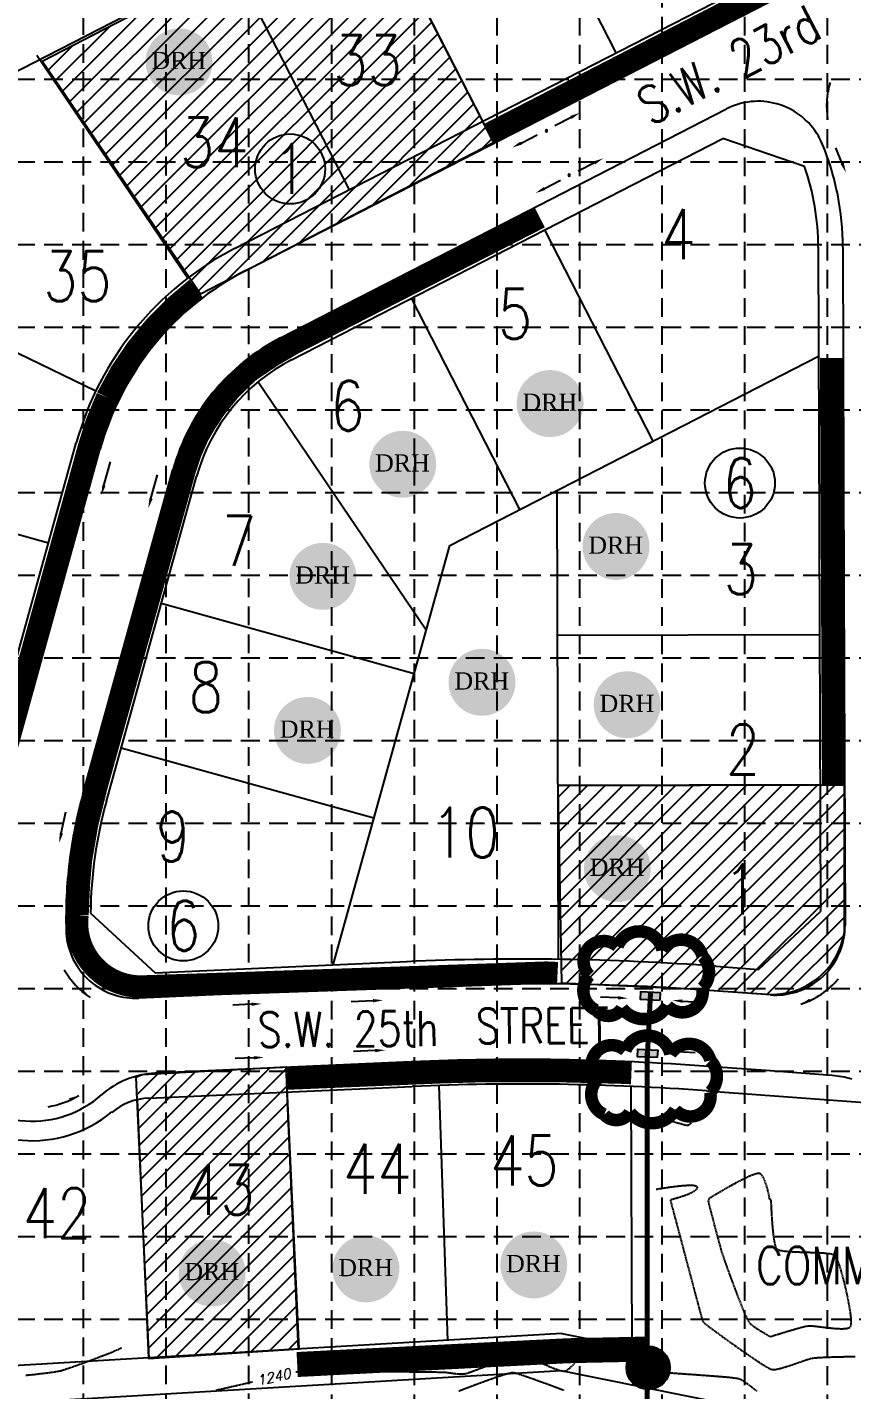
# Model space of a CAD drawing. Header units: inches. Extents: x 7994 to 10114, y 11164 to 12491.
# Drawn here: x 8337 to 8667, y 11501 to 12047 of the extents above; entities that cross this region are included whole.
import ezdxf
from ezdxf.enums import TextEntityAlignment as Align

# ---------------------------------------------------------------- set-up
doc = ezdxf.new("R2010")
doc.units = ezdxf.units.IN
doc.header["$MEASUREMENT"] = 0
for name, pattern in [('HIDDEN', [0.375, 0.25, -0.125]), ('HIDDEN2', [0.1875, 0.125, -0.0625]), ('PHANTOM2', [1.25, 0.625, -0.125, 0.125, -0.125, 0.125, -0.125]), ('x4227topo$0$HIDDEN', [0.375, 0.25, -0.125])]:
    doc.linetypes.add(name, pattern=pattern)
for name, color, linetype in [('1 EROSION BLANKET', 84, 'Continuous'), ('1 INLET PROTECTION', 5, 'Continuous'), ('BASE', 7, 'Continuous'), ('CONTOURS', 43, 'x4227topo$0$HIDDEN'), ('FILTER', 3, 'HIDDEN2'), ('GRID', 254, 'HIDDEN'), ('MISC-6', 6, 'Continuous'), ('SANDBAGS', 131, 'Continuous'), ('SILT FENCE', 200, 'Continuous'), ('SILT-FENCE', 4, 'PHANTOM2'), ('SODDED LOT', 2, 'Continuous'), ('x4227 lots$0$COMMON AREA LABEL', 4, 'Continuous'), ('x4227 lots$0$p-lot-numbers', 1, 'Continuous'), ('x4227 lots$0$p-lots', 1, 'Continuous'), ('x4227 lots$0$p-row', 5, 'Continuous'), ('x4227 lots$0$P-STREET-NAMES', 4, 'Continuous'), ('x4227 ut01$0$P-STRM-PIPE', 2, 'Continuous')]:
    doc.layers.add(name, color=color, linetype=linetype)
doc.layers.get('0').freeze()
doc.styles.add('DRHorton', font='dutcheb.ttf')
doc.styles.add('x4227 lots$0$romans', font='romans.shx', dxfattribs={"width": 0.8})
doc.styles.add('x4227topo$0$L100', font='simplex.shx', dxfattribs={"oblique": 15, "height": 6})

# ---------------------------------------------------------------- blocks, each defined once
blk = doc.blocks.new('DRHorton')
h = blk.add_hatch(color=1)
h.paths.add_polyline_path([(78.7, 25.78, 1), (40.43, 25.78, 1)])
h.paths.add_polyline_path([(42.33, 17.91), (76.5, 17.91), (76.5, 34.87), (42.33, 34.87)], flags=24)
at = {"layer": 'BASE', "color": 176, "style": 'DRHorton'}
blk.add_text('DRH', height=9.814, dxfattribs=at).set_placement((59.39, 21.64), align=Align.CENTER)
blk = doc.blocks.new('IP')
at = {"color": 5, "const_width": 0.05}
blk.add_lwpolyline([(0.167, 0.1337, 0.520567), (0.167, 0.1337, 0.765195), (0.0269, 0.0632, 0.417879), (0.0261, -0.0636, 0.6649), (0.1861, -0.088, 0.744833), (0.3666, -0.1032, 0.975642), (0.4791, 0.013, 0.520567), (0.4511, 0.1529, 0.520567), (0.3484, 0.1436, 0.540264), (0.167, 0.1337)], format="xyb", close=True, dxfattribs=at)

msp = doc.modelspace()

# ---------------------------------------------------------------- hatches: boundary and pattern name
at = {"layer": 'SANDBAGS'}
h = msp.add_hatch(dxfattribs=at)
h.set_pattern_fill('ANSI31', color=256, scale=1.5, style=0)
h.set_pattern_definition([(45, (2469.72208, 4211.87202), (-0.1325825215, 0.1325825215), [])])
edge = h.paths.add_edge_path()
edge.add_arc((8585.58, 11510.21), 8.68, 0, 360)
at = {"layer": 'SODDED LOT'}
h = msp.add_hatch(dxfattribs=at)
h.set_pattern_fill('ANSI31', color=256, scale=40, style=0)
h.paths.add_polyline_path([(8472.53, 12100), (8523.71, 12000.4), (8406.35, 11939.78), (8343.06, 12033.03)])
h = msp.add_hatch(dxfattribs=at)
h.set_pattern_fill('ANSI31', color=256, scale=40, style=0)
edge = h.paths.add_edge_path()
edge.add_line((8549.4, 11743.06), (8550.93, 11664.25))
edge.add_line((8550.93, 11664.25), (8602.49, 11661.85))
edge.add_line((8602.49, 11661.85), (8632.85, 11659.66))
edge.add_arc((8634.96, 11689.06), 29.47, 265.8877, 351.2011)
edge.add_line((8664.09, 11684.55), (8664.09, 11743.27))
edge.add_line((8664.09, 11743.27), (8549.4, 11743.06))
h = msp.add_hatch(dxfattribs=at)
h.set_pattern_fill('ANSI31', color=256, scale=40, style=0)
h.paths.add_polyline_path([(8380.51, 11626.37), (8385.72, 11513.87), (8445.87, 11517.8), (8440.7, 11630.45), (8383.01, 11627.36)])
at = {"layer": 'x4227 ut01$0$P-STRM-PIPE'}
for points in [[(8590.36, 11657.26), (8590.51, 11660.25), (8582.52, 11660.65), (8582.37, 11657.65)], [(8589.23, 11634.29), (8581.24, 11634.68), (8581.39, 11637.68), (8589.38, 11637.28)]]:
    msp.add_hatch(color=5, dxfattribs=at).paths.add_polyline_path(points)

# ---------------------------------------------------------------- linework, layer by layer
at = {"layer": '1 EROSION BLANKET', "const_width": 9}
for points in [[(8521.93, 12003.92), (8949.16, 12223.76)], [(8658.78, 11914.3), (8659.63, 11743.56)], [(8440.83, 11625.91), (8446.48, 11626.15), (8502.97, 11628.47), (8519.89, 11628.95), (8548.21, 11628.96), (8574.31, 11628.33), (8578.86, 11628.14)]]:
    msp.add_lwpolyline(points, dxfattribs=at)
for points in [[(8549.3, 11668.08), (8544.91, 11668.29), (8413.81, 11663.76), (8383.26, 11662.74, -0.461866), (8357.13, 11691.44), (8357.72, 11704.23), (8358.52, 11713.44), (8361.06, 11728.14), (8364.71, 11742.8), (8400.05, 11869.41), (8402.3, 11876.16), (8405.29, 11883), (8408.09, 11887.86), (8411.96, 11893.76), (8417.88, 11901.19), (8425.41, 11908.62), (8435.05, 11915.16), (8443.72, 11920.2), (8542.17, 11970.53)], [(8327.66, 11606.07), (8325.07, 11606.53), (8322.38, 11607.42, -0.562828), (8307.94, 11686.08, 0.129759), (8316.58, 11698.01, 0.098392), (8318.7, 11710.16), (8319.27, 11716.18, -0.057174), (8327.61, 11755.75), (8359.17, 11869.34), (8361.97, 11879.43), (8365.04, 11888.91), (8369.04, 11898.53, -0.11545), (8404.65, 11941.98, -0.11545)]]:
    msp.add_lwpolyline(points, format="xyb", dxfattribs=at)
at = {"layer": 'CONTOURS', "color": 43}
for p, q in [((8591.7, 11610.37, 1241), (8591.96, 11610.45, 1241)), ((8591.73, 11610.09, 1241), (8591.7, 11610.37, 1241)), ((8591.95, 11609.8, 1241), (8591.73, 11610.09, 1241)), ((8592.08, 11609.65, 1241), (8591.95, 11609.8, 1241)), ((8591.96, 11610.45, 1241), (8592.56, 11610.5, 1241)), ((8592.01, 11609.62, 1241), (8592.08, 11609.65, 1241)), ((8592.99, 11609.35, 1241), (8592.01, 11609.62, 1241)), ((8592.01, 11609.62, 1241), (8592.01, 11609.62, 1241)), ((8592.56, 11610.5, 1241), (8593.42, 11610.53, 1241)), ((8594.16, 11609.02, 1241), (8592.99, 11609.35, 1241)), ((8593.42, 11610.53, 1241), (8594.43, 11610.54, 1241)), ((8595.44, 11608.64, 1241), (8594.16, 11609.02, 1241)), ((8594.43, 11610.54, 1241), (8595.5, 11610.52, 1241)), ((8596.76, 11608.26, 1241), (8595.44, 11608.64, 1241)), ((8595.5, 11610.52, 1241), (8596.52, 11610.49, 1241)), ((8596.52, 11610.49, 1241), (8597.41, 11610.44, 1241)), ((8598.04, 11607.9, 1241), (8596.76, 11608.26, 1241)), ((8597.41, 11610.44, 1241), (8598.05, 11610.37, 1241)), ((8599.21, 11607.57, 1241), (8598.04, 11607.9, 1241)), ((8598.05, 11610.37, 1241), (8598.77, 11610.22, 1241)), ((8598.77, 11610.22, 1241), (8599.55, 11610.02, 1241)), ((8599.55, 11610.02, 1241), (8600.32, 11609.78, 1241)), ((8600.32, 11609.78, 1241), (8601.01, 11609.53, 1241)), ((8601.01, 11609.53, 1241), (8601.55, 11609.32, 1241)), ((8601.55, 11609.32, 1241), (8601.86, 11609.16, 1241)), ((8601.86, 11609.16, 1241), (8602.12, 11608.97, 1241)), ((8602.12, 11608.97, 1241), (8602.38, 11608.75, 1241)), ((8602.47, 11607.88, 1241), (8602.15, 11607.56, 1241)), ((8602.38, 11608.75, 1241), (8602.56, 11608.49, 1241)), ((8602.62, 11608.21, 1241), (8602.47, 11607.88, 1241)), ((8602.56, 11608.49, 1241), (8602.62, 11608.21, 1241)), ((8600.2, 11607.32, 1241), (8599.21, 11607.57, 1241)), ((8600.92, 11607.17, 1241), (8600.2, 11607.32, 1241)), ((8601.3, 11607.13, 1241), (8600.92, 11607.17, 1241)), ((8601.73, 11607.29, 1241), (8601.3, 11607.13, 1241)), ((8602.15, 11607.56, 1241), (8601.73, 11607.29, 1241)), ((8625.07, 11586.34, 1242), (8623.15, 11585.39, 1242)), ((8626.82, 11587.11, 1242), (8625.07, 11586.34, 1242)), ((8628.3, 11587.67, 1242), (8626.82, 11587.11, 1242)), ((8629.46, 11587.96, 1242), (8628.3, 11587.67, 1242)), ((8630.22, 11587.94, 1242), (8629.46, 11587.96, 1242)), ((8630.94, 11587.42, 1242), (8630.22, 11587.94, 1242)), ((8631.59, 11586.52, 1242), (8630.94, 11587.42, 1242)), ((8632.17, 11585.33, 1242), (8631.59, 11586.52, 1242)), ((8588.76, 11581.64, 1241), (8591.75, 11582.14, 1241)), ((8591.75, 11582.14, 1241), (8594.65, 11582.56, 1241)), ((8594.65, 11582.56, 1241), (8597.37, 11582.9, 1241)), ((8597.37, 11582.9, 1241), (8599.83, 11583.14, 1241)), ((8599.83, 11583.14, 1241), (8601.92, 11583.25, 1241)), ((8601.92, 11583.25, 1241), (8603.57, 11583.22, 1241)), ((8604.39, 11581.12, 1241), (8603.24, 11580.38, 1241)), ((8603.57, 11583.22, 1241), (8604.69, 11583.02, 1241)), ((8605.08, 11581.88, 1241), (8604.39, 11581.12, 1241)), ((8604.69, 11583.02, 1241), (8605.18, 11582.64, 1241)), ((8605.18, 11582.64, 1241), (8605.08, 11581.88, 1241)), ((8615.11, 11580.96, 1242), (8613.37, 11579.94, 1242)), ((8617.02, 11582.07, 1242), (8615.11, 11580.96, 1242)), ((8619.05, 11583.21, 1242), (8617.02, 11582.07, 1242)), ((8621.12, 11584.33, 1242), (8619.05, 11583.21, 1242)), ((8623.15, 11585.39, 1242), (8621.12, 11584.33, 1242)), ((8632.68, 11583.96, 1242), (8632.17, 11585.33, 1242)), ((8633.12, 11582.52, 1242), (8632.68, 11583.96, 1242)), ((8633.5, 11581.09, 1242), (8633.12, 11582.52, 1242)), ((8633.8, 11579.8, 1242), (8633.5, 11581.09, 1242)), ((8594.51, 11577.33, 1241), (8594.48, 11577.26, 1241)), ((8594.48, 11577.26, 1241), (8594.48, 11577.18, 1241)), ((8594.48, 11577.18, 1241), (8594.57, 11576.84, 1241)), ((8594.84, 11577.42, 1241), (8594.51, 11577.33, 1241)), ((8594.57, 11576.84, 1241), (8594.82, 11575.89, 1241)), ((8594.82, 11575.89, 1241), (8595.21, 11574.39, 1241)), ((8595.71, 11577.65, 1241), (8594.84, 11577.42, 1241)), ((8596.98, 11578.01, 1241), (8595.71, 11577.65, 1241)), ((8598.51, 11578.48, 1241), (8596.98, 11578.01, 1241)), ((8600.16, 11579.05, 1241), (8598.51, 11578.48, 1241)), ((8601.78, 11579.68, 1241), (8600.16, 11579.05, 1241)), ((8603.24, 11580.38, 1241), (8601.78, 11579.68, 1241)), ((8609.66, 11577.24, 1242), (8609.58, 11576.9, 1242)), ((8609.58, 11576.9, 1242), (8609.65, 11576.57, 1242)), ((8609.65, 11576.57, 1242), (8609.84, 11575.77, 1242)), ((8609.79, 11577.57, 1242), (8609.66, 11577.24, 1242)), ((8610.01, 11577.91, 1242), (8609.75, 11577.74, 1242)), ((8609.75, 11577.74, 1242), (8609.85, 11577.73, 1242)), ((8609.85, 11577.73, 1242), (8609.79, 11577.57, 1242)), ((8609.84, 11575.77, 1242), (8610.15, 11574.56, 1242)), ((8610.75, 11578.36, 1242), (8610.01, 11577.91, 1242)), ((8611.9, 11579.06, 1242), (8610.75, 11578.36, 1242)), ((8613.37, 11579.94, 1242), (8611.9, 11579.06, 1242)), ((8634.03, 11578.73, 1242), (8633.8, 11579.8, 1242)), ((8634.18, 11577.99, 1242), (8634.03, 11578.73, 1242)), ((8634.26, 11577.69, 1242), (8634.18, 11577.99, 1242)), ((8634.43, 11577.55, 1242), (8634.26, 11577.69, 1242)), ((8634.63, 11577.45, 1242), (8634.43, 11577.55, 1242)), ((8634.78, 11577.3, 1242), (8634.63, 11577.45, 1242)), ((8634.81, 11576.96, 1242), (8634.78, 11577.3, 1242)), ((8634.85, 11576.09, 1242), (8634.81, 11576.96, 1242)), ((8634.92, 11574.79, 1242), (8634.85, 11576.09, 1242)), ((8595.21, 11574.39, 1241), (8595.74, 11572.42, 1241)), ((8595.74, 11572.42, 1241), (8596.37, 11570.03, 1241)), ((8596.37, 11570.03, 1241), (8597.09, 11567.3, 1241)), ((8610.15, 11574.56, 1242), (8610.55, 11573.02, 1242)), ((8610.55, 11573.02, 1242), (8611.01, 11571.22, 1242)), ((8611.01, 11571.22, 1242), (8611.53, 11569.24, 1242)), ((8635, 11573.13, 1242), (8634.92, 11574.79, 1242)), ((8635.1, 11571.22, 1242), (8635, 11573.13, 1242)), ((8635.24, 11569.14, 1242), (8635.1, 11571.22, 1242)), ((8597.09, 11567.3, 1241), (8597.89, 11564.29, 1241)), ((8597.89, 11564.29, 1241), (8598.74, 11561.07, 1241)), ((8611.53, 11569.24, 1242), (8612.08, 11567.15, 1242)), ((8612.08, 11567.15, 1242), (8612.64, 11565.03, 1242)), ((8612.64, 11565.03, 1242), (8613.2, 11562.94, 1242)), ((8635.4, 11566.99, 1242), (8635.24, 11569.14, 1242)), ((8635.59, 11564.85, 1242), (8635.4, 11566.99, 1242)), ((8635.83, 11562.82, 1242), (8635.59, 11564.85, 1242)), ((8598.74, 11561.07, 1241), (8599.64, 11557.71, 1241)), ((8613.2, 11562.94, 1242), (8613.73, 11560.97, 1242)), ((8613.73, 11560.97, 1242), (8614.22, 11559.19, 1242)), ((8614.22, 11559.19, 1242), (8614.64, 11557.67, 1242)), ((8636.1, 11560.98, 1242), (8635.83, 11562.82, 1242)), ((8636.41, 11559.43, 1242), (8636.1, 11560.98, 1242)), ((8636.78, 11558.27, 1242), (8636.41, 11559.43, 1242)), ((8599.64, 11557.71, 1241), (8600.55, 11554.28, 1241)), ((8600.55, 11554.28, 1241), (8601.46, 11550.84, 1241)), ((8614.64, 11557.67, 1242), (8614.98, 11556.49, 1242)), ((8614.98, 11556.49, 1242), (8615.21, 11555.72, 1242)), ((8615.21, 11555.72, 1242), (8615.45, 11555.02, 1242)), ((8615.45, 11555.02, 1242), (8615.84, 11553.91, 1242)), ((8615.84, 11553.91, 1242), (8616.36, 11552.44, 1242)), ((8637.19, 11557.57, 1242), (8636.78, 11558.27, 1242)), ((8637.85, 11557.21, 1242), (8637.19, 11557.57, 1242)), ((8638.97, 11556.94, 1242), (8637.85, 11557.21, 1242)), ((8640.47, 11556.73, 1242), (8638.97, 11556.94, 1242)), ((8642.28, 11556.57, 1242), (8640.47, 11556.73, 1242)), ((8644.32, 11556.46, 1242), (8642.28, 11556.57, 1242)), ((8646.51, 11556.37, 1242), (8644.32, 11556.46, 1242)), ((8648.78, 11556.3, 1242), (8646.51, 11556.37, 1242)), ((8651.06, 11556.23, 1242), (8648.78, 11556.3, 1242)), ((8653.25, 11556.15, 1242), (8651.06, 11556.23, 1242)), ((8655.3, 11556.04, 1242), (8653.25, 11556.15, 1242)), ((8657.11, 11555.9, 1242), (8655.3, 11556.04, 1242)), ((8658.63, 11555.7, 1242), (8657.11, 11555.9, 1242)), ((8659.76, 11555.44, 1242), (8658.63, 11555.7, 1242)), ((8660.44, 11555.1, 1242), (8659.76, 11555.44, 1242)), ((8660.89, 11554.45, 1242), (8660.44, 11555.1, 1242)), ((8661.41, 11553.27, 1242), (8660.89, 11554.45, 1242)), ((8662, 11551.65, 1242), (8661.41, 11553.27, 1242)), ((8601.46, 11550.84, 1241), (8602.36, 11547.47, 1241)), ((8616.36, 11552.44, 1242), (8616.99, 11550.69, 1242)), ((8616.99, 11550.69, 1242), (8617.71, 11548.7, 1242)), ((8617.71, 11548.7, 1242), (8618.5, 11546.54, 1242)), ((8662.64, 11549.65, 1242), (8662, 11551.65, 1242)), ((8663.29, 11547.37, 1242), (8662.64, 11549.65, 1242)), ((8602.36, 11547.47, 1241), (8603.22, 11544.22, 1241)), ((8603.22, 11544.22, 1241), (8604.03, 11541.17, 1241)), ((8618.5, 11546.54, 1242), (8619.35, 11544.27, 1242)), ((8619.35, 11544.27, 1242), (8620.22, 11541.94, 1242)), ((8663.95, 11544.88, 1242), (8663.29, 11547.37, 1242)), ((8664.59, 11542.27, 1242), (8663.95, 11544.88, 1242)), ((8604.03, 11541.17, 1241), (8604.77, 11538.38, 1241)), ((8604.77, 11538.38, 1241), (8605.43, 11535.93, 1241)), ((8620.22, 11541.94, 1242), (8621.1, 11539.62, 1242)), ((8621.1, 11539.62, 1242), (8621.97, 11537.36, 1242)), ((8621.97, 11537.36, 1242), (8622.82, 11535.23, 1242)), ((8665.19, 11539.61, 1242), (8664.59, 11542.27, 1242)), ((8665.73, 11536.99, 1242), (8665.19, 11539.61, 1242)), ((8666.19, 11534.49, 1242), (8665.73, 11536.99, 1242)), ((8605.43, 11535.93, 1241), (8605.98, 11533.87, 1241)), ((8605.98, 11533.87, 1241), (8606.41, 11532.29, 1241)), ((8606.41, 11532.29, 1241), (8606.69, 11531.24, 1241)), ((8622.82, 11535.23, 1242), (8623.61, 11533.28, 1242)), ((8623.61, 11533.28, 1242), (8624.32, 11531.57, 1242)), ((8624.32, 11531.57, 1242), (8624.95, 11530.17, 1242)), ((8666.55, 11532.19, 1242), (8666.19, 11534.49, 1242)), ((8666.79, 11530.17, 1242), (8666.55, 11532.19, 1242)), ((8606.69, 11531.24, 1241), (8606.82, 11530.79, 1241)), ((8606.82, 11530.79, 1241), (8606.97, 11530.27, 1241)), ((8606.97, 11530.27, 1241), (8607.12, 11529.75, 1241)), ((8607.12, 11529.75, 1241), (8607.29, 11529.24, 1241)), ((8607.29, 11529.24, 1241), (8607.5, 11528.75, 1241)), ((8607.5, 11528.75, 1241), (8607.79, 11528.31, 1241)), ((8607.79, 11528.31, 1241), (8608.15, 11527.99, 1241)), ((8608.15, 11527.99, 1241), (8609.01, 11527.32, 1241)), ((8609.01, 11527.32, 1241), (8610.29, 11526.35, 1241)), ((8610.29, 11526.35, 1241), (8611.93, 11525.14, 1241)), ((8624.95, 11530.17, 1242), (8625.47, 11529.12, 1242)), ((8625.47, 11529.12, 1242), (8625.85, 11528.5, 1242)), ((8625.85, 11528.5, 1242), (8626.43, 11527.87, 1242)), ((8626.43, 11527.87, 1242), (8627.16, 11527.24, 1242)), ((8627.16, 11527.24, 1242), (8628, 11526.6, 1242)), ((8628, 11526.6, 1242), (8628.93, 11525.98, 1242)), ((8645, 11525.86, 1242), (8646.41, 11526.25, 1242)), ((8646.41, 11526.25, 1242), (8647.68, 11526.58, 1242)), ((8647.68, 11526.58, 1242), (8648.74, 11526.82, 1242)), ((8648.74, 11526.82, 1242), (8649.54, 11526.96, 1242)), ((8649.54, 11526.96, 1242), (8650.4, 11526.99, 1242)), ((8650.4, 11526.99, 1242), (8651.6, 11526.91, 1242)), ((8651.6, 11526.91, 1242), (8653.08, 11526.76, 1242)), ((8653.08, 11526.76, 1242), (8654.76, 11526.56, 1242)), ((8654.76, 11526.56, 1242), (8656.56, 11526.34, 1242)), ((8656.56, 11526.34, 1242), (8658.42, 11526.13, 1242)), ((8658.42, 11526.13, 1242), (8660.25, 11525.95, 1242)), ((8664.92, 11525.92, 1242), (8665.94, 11526.16, 1242)), ((8665.94, 11526.16, 1242), (8666.58, 11526.58, 1242)), ((8666.58, 11526.58, 1242), (8666.83, 11527.28, 1242)), ((8666.89, 11528.5, 1242), (8666.79, 11530.17, 1242)), ((8666.83, 11527.28, 1242), (8666.89, 11528.5, 1242)), ((8611.93, 11525.14, 1241), (8613.85, 11523.72, 1241)), ((8613.85, 11523.72, 1241), (8616, 11522.16, 1241)), ((8616, 11522.16, 1241), (8618.31, 11520.5, 1241)), ((8628.93, 11525.98, 1242), (8629.9, 11525.36, 1242)), ((8629.9, 11525.36, 1242), (8630.89, 11524.76, 1242)), ((8630.89, 11524.76, 1242), (8631.86, 11524.19, 1242)), ((8631.86, 11524.19, 1242), (8632.78, 11523.64, 1242)), ((8632.78, 11523.64, 1242), (8633.62, 11523.13, 1242)), ((8633.62, 11523.13, 1242), (8634.35, 11522.65, 1242)), ((8634.35, 11522.65, 1242), (8635.14, 11522.89, 1242)), ((8634.35, 11522.65, 1242), (8634.35, 11522.65, 1242)), ((8635.14, 11522.89, 1242), (8636.18, 11523.2, 1242)), ((8636.18, 11523.2, 1242), (8637.44, 11523.59, 1242)), ((8637.44, 11523.59, 1242), (8638.84, 11524.02, 1242)), ((8638.84, 11524.02, 1242), (8640.35, 11524.48, 1242)), ((8640.35, 11524.48, 1242), (8641.92, 11524.96, 1242)), ((8641.92, 11524.96, 1242), (8643.48, 11525.42, 1242)), ((8643.48, 11525.42, 1242), (8645, 11525.86, 1242)), ((8660.25, 11525.95, 1242), (8662, 11525.84, 1242)), ((8662, 11525.84, 1242), (8663.58, 11525.82, 1242)), ((8663.58, 11525.82, 1242), (8664.92, 11525.92, 1242)), ((8367.32, 11515.05, 1241), (8369.56, 11515.93, 1241)), ((8369.56, 11515.93, 1241), (8371.61, 11516.77, 1241)), ((8371.61, 11516.77, 1241), (8373.41, 11517.55, 1241)), ((8373.41, 11517.55, 1241), (8374.9, 11518.24, 1241)), ((8530.67, 11514.65, 1240), (8532.12, 11515.11, 1240)), ((8532.12, 11515.11, 1240), (8533.26, 11515.41, 1240)), ((8533.26, 11515.41, 1240), (8534.03, 11515.52, 1240)), ((8534.03, 11515.52, 1240), (8534.82, 11515.39, 1240)), ((8534.82, 11515.39, 1240), (8535.91, 11515.06, 1240)), ((8558.45, 11514.43, 1240), (8559.4, 11515.35, 1240)), ((8559.4, 11515.35, 1240), (8560.29, 11516.13, 1240)), ((8560.29, 11516.13, 1240), (8561.13, 11516.7, 1240)), ((8561.13, 11516.7, 1240), (8561.88, 11517, 1240)), ((8561.88, 11517, 1240), (8562.63, 11517, 1240)), ((8562.63, 11517, 1240), (8563.83, 11516.81, 1240)), ((8563.83, 11516.81, 1240), (8565.42, 11516.46, 1240)), ((8565.42, 11516.46, 1240), (8567.34, 11515.96, 1240)), ((8567.34, 11515.96, 1240), (8569.53, 11515.36, 1240)), ((8569.53, 11515.36, 1240), (8571.91, 11514.66, 1240)), ((8618.31, 11520.5, 1241), (8620.7, 11518.79, 1241)), ((8620.7, 11518.79, 1241), (8623.12, 11517.09, 1241)), ((8623.12, 11517.09, 1241), (8625.5, 11515.44, 1241)), ((8625.5, 11515.44, 1241), (8627.77, 11513.89, 1241)), ((8352.4, 11509.64, 1241), (8353.97, 11510.17, 1241)), ((8353.97, 11510.17, 1241), (8355.84, 11510.82, 1241)), ((8355.84, 11510.82, 1241), (8357.95, 11511.57, 1241)), ((8357.95, 11511.57, 1241), (8360.22, 11512.38, 1241)), ((8360.22, 11512.38, 1241), (8362.59, 11513.25, 1241)), ((8362.59, 11513.25, 1241), (8364.98, 11514.15, 1241)), ((8364.98, 11514.15, 1241), (8367.32, 11515.05, 1241)), ((8447.79, 11509.2, 1240), (8449.96, 11509.65, 1240)), ((8449.96, 11509.65, 1240), (8451.71, 11510.01, 1240)), ((8451.71, 11510.01, 1240), (8452.97, 11510.24, 1240)), ((8452.97, 11510.24, 1240), (8453.69, 11510.34, 1240)), ((8453.69, 11510.34, 1240), (8454.53, 11510.36, 1240)), ((8454.53, 11510.36, 1240), (8455.7, 11510.31, 1240)), ((8455.7, 11510.31, 1240), (8457.11, 11510.21, 1240)), ((8457.11, 11510.21, 1240), (8458.72, 11510.07, 1240)), ((8458.72, 11510.07, 1240), (8460.45, 11509.91, 1240)), ((8460.45, 11509.91, 1240), (8462.24, 11509.72, 1240)), ((8462.24, 11509.72, 1240), (8464.04, 11509.53, 1240)), ((8517.12, 11509.47, 1240), (8518.99, 11510.19, 1240)), ((8518.99, 11510.19, 1240), (8520.99, 11510.97, 1240)), ((8520.99, 11510.97, 1240), (8523.05, 11511.78, 1240)), ((8523.05, 11511.78, 1240), (8525.1, 11512.59, 1240)), ((8525.1, 11512.59, 1240), (8527.1, 11513.35, 1240)), ((8527.1, 11513.35, 1240), (8528.98, 11514.05, 1240)), ((8528.98, 11514.05, 1240), (8530.67, 11514.65, 1240)), ((8535.91, 11515.06, 1240), (8537.25, 11514.55, 1240)), ((8537.25, 11514.55, 1240), (8538.78, 11513.92, 1240)), ((8538.78, 11513.92, 1240), (8540.44, 11513.19, 1240)), ((8540.44, 11513.19, 1240), (8542.19, 11512.41, 1240)), ((8542.19, 11512.41, 1240), (8543.97, 11511.62, 1240)), ((8543.97, 11511.62, 1240), (8545.72, 11510.86, 1240)), ((8545.72, 11510.86, 1240), (8547.38, 11510.17, 1240)), ((8547.38, 11510.17, 1240), (8548.91, 11509.58, 1240)), ((8552.86, 11509.15, 1240), (8553.7, 11509.7, 1240)), ((8553.7, 11509.7, 1240), (8554.6, 11510.46, 1240)), ((8554.6, 11510.46, 1240), (8555.54, 11511.38, 1240)), ((8555.54, 11511.38, 1240), (8556.51, 11512.38, 1240)), ((8556.51, 11512.38, 1240), (8557.49, 11513.42, 1240)), ((8557.49, 11513.42, 1240), (8558.45, 11514.43, 1240)), ((8571.91, 11514.66, 1240), (8574.42, 11513.91, 1240)), ((8574.42, 11513.91, 1240), (8577, 11513.11, 1240)), ((8577, 11513.11, 1240), (8579.58, 11512.3, 1240)), ((8579.58, 11512.3, 1240), (8582.1, 11511.51, 1240)), ((8582.1, 11511.51, 1240), (8584.48, 11510.75, 1240)), ((8584.48, 11510.75, 1240), (8586.67, 11510.06, 1240)), ((8586.67, 11510.06, 1240), (8588.59, 11509.46, 1240)), ((8627.77, 11513.89, 1241), (8629.86, 11512.5, 1241)), ((8629.86, 11512.5, 1241), (8631.72, 11511.31, 1241)), ((8631.72, 11511.31, 1241), (8633.27, 11510.38, 1241)), ((8633.27, 11510.38, 1241), (8634.44, 11509.75, 1241)), ((8634.44, 11509.75, 1241), (8635.18, 11509.47, 1241)), ((8637.1, 11509.63, 1241), (8638.43, 11509.94, 1241)), ((8638.43, 11509.94, 1241), (8639.93, 11510.37, 1241)), ((8639.93, 11510.37, 1241), (8641.54, 11510.87, 1241)), ((8641.54, 11510.87, 1241), (8643.21, 11511.43, 1241)), ((8643.21, 11511.43, 1241), (8644.89, 11512, 1241)), ((8644.89, 11512, 1241), (8646.5, 11512.56, 1241)), ((8646.5, 11512.56, 1241), (8648, 11513.08, 1241)), ((8648, 11513.08, 1241), (8649.33, 11513.52, 1241)), ((8649.33, 11513.52, 1241), (8650.43, 11513.84, 1241)), ((8650.43, 11513.84, 1241), (8651.25, 11514.03, 1241)), ((8651.25, 11514.03, 1241), (8652.11, 11514.14, 1241)), ((8652.11, 11514.14, 1241), (8653.2, 11514.24, 1241)), ((8653.2, 11514.24, 1241), (8654.49, 11514.32, 1241)), ((8654.49, 11514.32, 1241), (8655.9, 11514.4, 1241)), ((8655.9, 11514.4, 1241), (8657.4, 11514.46, 1241)), ((8657.4, 11514.46, 1241), (8658.92, 11514.51, 1241)), ((8658.92, 11514.51, 1241), (8660.42, 11514.56, 1241)), ((8660.42, 11514.56, 1241), (8661.84, 11514.59, 1241)), ((8661.84, 11514.59, 1241), (8663.13, 11514.62, 1241)), ((8663.13, 11514.62, 1241), (8664.23, 11514.64, 1241)), ((8664.23, 11514.64, 1241), (8665.1, 11514.66, 1241)), ((8665.1, 11514.66, 1241), (8665.87, 11514.68, 1241)), ((8665.87, 11514.68, 1241), (8667, 11514.71, 1241)), ((8667, 11514.71, 1241), (8668.44, 11514.74, 1241)), ((8336.5, 11507.21, 1241), (8337.36, 11507.31, 1241)), ((8337.36, 11507.31, 1241), (8338.47, 11507.42, 1241)), ((8338.47, 11507.42, 1241), (8339.77, 11507.56, 1241)), ((8339.77, 11507.56, 1241), (8341.2, 11507.72, 1241)), ((8341.2, 11507.72, 1241), (8342.72, 11507.89, 1241)), ((8342.72, 11507.89, 1241), (8344.26, 11508.08, 1241)), ((8344.26, 11508.08, 1241), (8345.77, 11508.27, 1241)), ((8345.77, 11508.27, 1241), (8347.2, 11508.46, 1241)), ((8347.2, 11508.46, 1241), (8348.49, 11508.66, 1241)), ((8348.49, 11508.66, 1241), (8349.59, 11508.85, 1241)), ((8349.59, 11508.85, 1241), (8350.44, 11509.03, 1241)), ((8350.44, 11509.03, 1241), (8351.2, 11509.25, 1241)), ((8351.2, 11509.25, 1241), (8352.4, 11509.64, 1241)), ((8423.08, 11503.64, 1240), (8426.28, 11504.38, 1240)), ((8426.28, 11504.38, 1240), (8427.28, 11504.61, 1240)), ((8444.6, 11508.5, 1240), (8445.26, 11508.65, 1240)), ((8445.26, 11508.65, 1240), (8447.79, 11509.2, 1240)), ((8464.04, 11509.53, 1240), (8465.77, 11509.35, 1240)), ((8465.77, 11509.35, 1240), (8467.38, 11509.18, 1240)), ((8467.38, 11509.18, 1240), (8468.79, 11509.04, 1240)), ((8468.79, 11509.04, 1240), (8469.95, 11508.93, 1240)), ((8469.95, 11508.93, 1240), (8470.8, 11508.87, 1240)), ((8470.8, 11508.87, 1240), (8471.58, 11508.84, 1240)), ((8471.58, 11508.84, 1240), (8472.86, 11508.82, 1240)), ((8472.86, 11508.82, 1240), (8474.58, 11508.79, 1240)), ((8474.58, 11508.79, 1240), (8476.66, 11508.76, 1240)), ((8476.66, 11508.76, 1240), (8479.03, 11508.74, 1240)), ((8479.03, 11508.74, 1240), (8481.62, 11508.71, 1240)), ((8481.62, 11508.71, 1240), (8484.35, 11508.68, 1240)), ((8484.35, 11508.68, 1240), (8487.15, 11508.65, 1240)), ((8487.15, 11508.65, 1240), (8489.96, 11508.63, 1240)), ((8489.96, 11508.63, 1240), (8492.69, 11508.6, 1240)), ((8492.69, 11508.6, 1240), (8495.27, 11508.57, 1240)), ((8495.27, 11508.57, 1240), (8497.64, 11508.54, 1240)), ((8497.64, 11508.54, 1240), (8499.72, 11508.52, 1240)), ((8499.72, 11508.52, 1240), (8501.44, 11508.49, 1240)), ((8501.44, 11508.49, 1240), (8502.73, 11508.47, 1240)), ((8502.73, 11508.47, 1240), (8503.5, 11508.45, 1240)), ((8503.5, 11508.45, 1240), (8504.41, 11508.38, 1240)), ((8504.41, 11508.38, 1240), (8505.36, 11508.27, 1240)), ((8505.36, 11508.27, 1240), (8506.32, 11508.14, 1240)), ((8506.32, 11508.14, 1240), (8507.3, 11508, 1240)), ((8507.3, 11508, 1240), (8508.29, 11507.87, 1240)), ((8508.29, 11507.87, 1240), (8509.27, 11507.77, 1240)), ((8509.27, 11507.77, 1240), (8510.23, 11507.71, 1240)), ((8510.23, 11507.71, 1240), (8511.17, 11507.71, 1240)), ((8511.17, 11507.71, 1240), (8512.07, 11507.78, 1240)), ((8512.07, 11507.78, 1240), (8512.85, 11507.96, 1240)), ((8512.85, 11507.96, 1240), (8513.98, 11508.32, 1240)), ((8513.98, 11508.32, 1240), (8515.43, 11508.83, 1240)), ((8515.43, 11508.83, 1240), (8517.12, 11509.47, 1240)), ((8517.74, 11503.96, 1239), (8519.98, 11504.78, 1239)), ((8519.98, 11504.78, 1239), (8522.2, 11505.57, 1239)), ((8522.2, 11505.57, 1239), (8524.33, 11506.31, 1239)), ((8524.33, 11506.31, 1239), (8526.31, 11506.97, 1239)), ((8526.31, 11506.97, 1239), (8528.08, 11507.53, 1239)), ((8528.08, 11507.53, 1239), (8529.57, 11507.95, 1239)), ((8529.57, 11507.95, 1239), (8530.72, 11508.23, 1239)), ((8530.72, 11508.23, 1239), (8531.48, 11508.32, 1239)), ((8531.48, 11508.32, 1239), (8532.16, 11508.2, 1239)), ((8532.16, 11508.2, 1239), (8533.38, 11507.85, 1239)), ((8533.38, 11507.85, 1239), (8535.08, 11507.31, 1239)), ((8535.08, 11507.31, 1239), (8537.18, 11506.59, 1239)), ((8537.18, 11506.59, 1239), (8539.64, 11505.73, 1239)), ((8539.64, 11505.73, 1239), (8542.39, 11504.74, 1239)), ((8542.39, 11504.74, 1239), (8545.37, 11503.65, 1239)), ((8548.91, 11509.58, 1240), (8550.24, 11509.15, 1240)), ((8550.24, 11509.15, 1240), (8551.32, 11508.9, 1240)), ((8551.32, 11508.9, 1240), (8552.1, 11508.87, 1240)), ((8552.1, 11508.87, 1240), (8552.86, 11509.15, 1240)), ((8588.59, 11509.46, 1240), (8590.19, 11508.97, 1240)), ((8590.19, 11508.97, 1240), (8591.39, 11508.63, 1240)), ((8591.39, 11508.63, 1240), (8592.13, 11508.44, 1240)), ((8592.13, 11508.44, 1240), (8592.87, 11508.34, 1240)), ((8592.87, 11508.34, 1240), (8594.07, 11508.23, 1240)), ((8594.07, 11508.23, 1240), (8595.67, 11508.09, 1240)), ((8595.67, 11508.09, 1240), (8597.59, 11507.95, 1240)), ((8597.59, 11507.95, 1240), (8599.77, 11507.79, 1240)), ((8599.77, 11507.79, 1240), (8602.14, 11507.62, 1240)), ((8602.14, 11507.62, 1240), (8604.65, 11507.45, 1240)), ((8604.65, 11507.45, 1240), (8607.22, 11507.26, 1240)), ((8607.22, 11507.26, 1240), (8609.79, 11507.07, 1240)), ((8609.79, 11507.07, 1240), (8612.29, 11506.88, 1240)), ((8612.29, 11506.88, 1240), (8614.66, 11506.69, 1240)), ((8614.66, 11506.69, 1240), (8616.83, 11506.5, 1240)), ((8616.83, 11506.5, 1240), (8618.74, 11506.31, 1240)), ((8618.74, 11506.31, 1240), (8620.32, 11506.12, 1240)), ((8620.32, 11506.12, 1240), (8621.5, 11505.94, 1240)), ((8621.5, 11505.94, 1240), (8622.22, 11505.77, 1240)), ((8622.22, 11505.77, 1240), (8622.97, 11505.4, 1240)), ((8622.97, 11505.4, 1240), (8623.95, 11504.78, 1240)), ((8623.95, 11504.78, 1240), (8625.09, 11503.96, 1240)), ((8635.18, 11509.47, 1241), (8636, 11509.46, 1241)), ((8636, 11509.46, 1241), (8637.1, 11509.63, 1241)), ((8412.55, 11501.21, 1240), (8414.71, 11501.71, 1240)), ((8414.71, 11501.71, 1240), (8417.23, 11502.3, 1240)), ((8417.23, 11502.3, 1240), (8420.04, 11502.94, 1240)), ((8420.04, 11502.94, 1240), (8423.08, 11503.64, 1240)), ((8509.78, 11500.91, 1239), (8511.49, 11501.59, 1239)), ((8511.49, 11501.59, 1239), (8513.44, 11502.34, 1239)), ((8513.44, 11502.34, 1239), (8515.54, 11503.14, 1239)), ((8515.54, 11503.14, 1239), (8517.74, 11503.96, 1239)), ((8545.37, 11503.65, 1239), (8548.51, 11502.48, 1239)), ((8548.51, 11502.48, 1239), (8551.77, 11501.26, 1239)), ((8625.09, 11503.96, 1240), (8626.37, 11503, 1240)), ((8626.37, 11503, 1240), (8627.73, 11501.94, 1240)), ((8627.73, 11501.94, 1240), (8629.14, 11500.84, 1240))]:
    msp.add_line(p, q, dxfattribs=at)
at = {"layer": 'FILTER', "color": 7, "linetype": 'Continuous'}
for p, q in [((8424.51, 11949.29), (8685.81, 12083.37)), ((8527.63, 11968.1), (8616.91, 12013.92)), ((8438.36, 11922.29), (8527.63, 11968.1)), ((8663.5, 11958.59), (8663.93, 11822.91)), ((8348.07, 11812.67), (8366.12, 11877.64)), ((8377.31, 11804.55), (8395.35, 11869.52)), ((8663.93, 11822.91), (8664.37, 11687.23)), ((8330.03, 11747.7), (8348.07, 11812.67)), ((8359.27, 11739.58), (8377.31, 11804.55)), ((8489.33, 11662.87), (8435.48, 11660.5)), ((8435.48, 11660.5), (8381.64, 11658.12)), ((8623.19, 11660.23), (8611.89, 11661.06)), ((8634.49, 11659.39), (8623.19, 11660.23)), ((8439.44, 11630.3), (8388.21, 11628.04)), ((8490.67, 11632.56), (8439.44, 11630.3)), ((8634.46, 11628.97), (8609.65, 11630.8)), ((8659.26, 11627.14), (8634.46, 11628.97))]:
    msp.add_line(p, q, dxfattribs=at)
for centre, radius, start, end in [((8629.62, 11989.16), 27.83, 74.5484, 117.1644), ((8629.62, 11989.16), 27.83, 43.461, 74.5484), ((8629.62, 11989.16), 27.83, 22.153, 43.461), ((8553.67, 11958.24), 109.83, 11.1686, 22.153), ((8553.67, 11958.24), 109.83, 0.1842, 11.1686), ((8477.09, 11846.82), 115.17, 117.1644, 164.4792), ((8477.09, 11846.82), 84.83, 117.1644, 164.4792), ((8537.36, 11690.13), 184.83, 164.4792, 173.0071), ((8537.36, 11690.13), 184.83, 173.0071, 181.535), ((8380.41, 11685.92), 27.83, 181.535, 201.8389), ((8636.54, 11687.15), 27.83, 317.8689, 0.1842), ((8380.41, 11685.92), 27.83, 201.8389, 231.922), ((8636.54, 11687.15), 27.83, 286.9319, 317.8689), ((8380.41, 11685.92), 27.83, 231.922, 272.5297), ((8535.24, 10623.72), 1040.17, 85.77431, 92.52972), ((8636.54, 11687.15), 27.83, 265.7743, 286.9319), ((8535.24, 10623.72), 1009.83, 85.77431, 92.52972), ((8389.75, 11593.24), 34.83, 92.5297, 131.3404), ((8656.69, 11592.4), 34.83, 79.2306, 85.7743), ((8656.69, 11592.4), 34.83, 72.687, 79.2306), ((8338.89, 11651.05), 42.17, 221.3229, 311.3404)]:
    msp.add_arc(centre, radius, start, end, dxfattribs=at)
at = {"layer": 'GRID', "color": 253, "linetype": 'HIDDEN', "ltscale": 30}
for p, q in [((8359.46, 12456.09), (8359.46, 11298)), ((8392.53, 12456.09), (8392.53, 11298)), ((8425.61, 12456.09), (8425.61, 11298)), ((8458.79, 12455.77), (8458.79, 11298)), ((8491.87, 12455.77), (8491.87, 11298)), ((8524.94, 12455.77), (8524.94, 11298)), ((8558.02, 12455.77), (8558.02, 11298)), ((8591.09, 12455.77), (8591.09, 11298)), ((8624.17, 12455.77), (8624.17, 11298)), ((8657.24, 12455.77), (8657.24, 11298)), ((8028.82, 12025.8), (10079.47, 12025.8)), ((8028.82, 11992.72), (10079.47, 11992.72)), ((8028.82, 11959.65), (10079.47, 11959.65)), ((8028.82, 11926.57), (10079.47, 11926.57)), ((8028.82, 11893.5), (10079.47, 11893.5)), ((8028.82, 11860.42), (10079.47, 11860.42)), ((8028.82, 11827.35), (10079.47, 11827.35)), ((8028.82, 11794.27), (10079.47, 11794.27)), ((8028.82, 11761.2), (10079.47, 11761.2)), ((8028.82, 11728.12), (10079.47, 11728.12)), ((8028.82, 11695.05), (10079.47, 11695.05)), ((8028.82, 11661.97), (10079.47, 11661.97)), ((8028.82, 11628.9), (10079.47, 11628.9)), ((8028.82, 11595.82), (10079.47, 11595.82)), ((8028.82, 11562.75), (10079.47, 11562.75)), ((8028.82, 11529.67), (10079.47, 11529.67))]:
    msp.add_line(p, q, dxfattribs=at)
at = {"layer": 'MISC-6', "color": 7}
for points in [[(8554.69, 12010.54), (8548.24, 12007.23)], [(8663.24, 11992.12), (8660.69, 11998.34)], [(8544.05, 11982.07), (8550.5, 11985.39)], [(8367.72, 11863.24), (8370.35, 11872.71)], [(8350.65, 11724.12), (8352.45, 11732.66)], [(8475.46, 11657.08), (8466.68, 11656.69)], [(8573.51, 11658.22), (8566.55, 11658.5)], [(8426.81, 11655.66), (8419.28, 11655.33)], [(8573.37, 11637.89), (8566.4, 11638.17)]]:
    msp.add_lwpolyline(points, dxfattribs=at)
at = {"layer": 'MISC-6', "color": 7, "extrusion": (0, 0, -1)}
for points in [[(-8534.7, 12000.29), (-8541.16, 12003.6)], [(-8564.04, 11992.33), (-8557.58, 11989.02)], [(-8386.55, 11858.01), (-8389.18, 11867.48)], [(-8599.24, 11656.95), (-8606.2, 11656.54)], [(-8476.34, 11637.12), (-8467.56, 11636.73)], [(-8597.38, 11636.7), (-8604.34, 11636.29)], [(-8427.76, 11634.24), (-8420.23, 11633.91)]]:
    msp.add_lwpolyline(points, dxfattribs=at)
at = {"layer": 'MISC-6', "color": 7}
for centre, radius, start, end in [((8689.99, 12014.9), 33, 162.9546, 189.0036), ((8544.82, 12005.17), 0.375, 0, 180), ((8544.82, 12005.17), 0.375, 180, 0), ((8553.92, 11987.43), 0.375, 0, 180), ((8553.92, 11987.43), 0.375, 180, 0), ((8380.41, 11685.92), 33, 209.9995, 236.573), ((8636.54, 11687.15), 33, 287.8663, 319.8817), ((8338.89, 11651.05), 37, 280.0591, 300.3968)]:
    msp.add_arc(centre, radius, start, end, dxfattribs=at)
for points in [[(8656.77, 12020.88), (8658.43, 12024.58), (8658.06, 12020.54)], [(8554.39, 12011.14), (8558.25, 12012.37), (8555, 12009.95)], [(8663.86, 11992.37), (8664.75, 11988.42), (8662.62, 11991.86)], [(8544.35, 11981.48), (8540.49, 11980.25), (8543.74, 11982.67)], [(8368.36, 11863.06), (8366.65, 11859.39), (8367.08, 11863.42)], [(8351.31, 11723.98), (8349.83, 11720.2), (8350, 11724.25)], [(8359.48, 11661.35), (8362.23, 11658.38), (8358.66, 11660.3)], [(8475.43, 11657.74), (8479.46, 11657.25), (8475.49, 11656.41)], [(8573.54, 11658.89), (8577.51, 11658.06), (8573.49, 11657.55)], [(8650.62, 11656.64), (8646.66, 11655.74), (8650.11, 11657.87)], [(8426.79, 11656.32), (8430.81, 11655.83), (8426.84, 11654.99)], [(8573.39, 11638.56), (8577.36, 11637.73), (8573.34, 11637.22)], [(8353.71, 11618.01), (8357.61, 11619.14), (8354.29, 11616.81)]]:
    msp.add_solid(points, dxfattribs=at)
at = {"layer": 'MISC-6', "color": 7, "extrusion": (0, 0, -1)}
for points in [[(-8534.4, 12000.88), (-8531.14, 11998.46), (-8535.01, 11999.69)], [(-8564.34, 11991.74), (-8567.6, 11994.16), (-8563.73, 11992.93)], [(-8385.91, 11858.19), (-8385.48, 11854.16), (-8387.19, 11857.83)], [(-8599.28, 11657.61), (-8595.24, 11657.18), (-8599.2, 11656.28)], [(-8476.37, 11636.45), (-8480.34, 11637.29), (-8476.31, 11637.78)], [(-8597.42, 11637.37), (-8593.38, 11636.94), (-8597.34, 11636.04)], [(-8427.79, 11633.57), (-8431.76, 11634.42), (-8427.73, 11634.91)]]:
    msp.add_solid(points, dxfattribs=at)
at = {"layer": 'SANDBAGS'}
msp.add_circle((8585.58, 11510.21), 8.68, dxfattribs=at)
at = {"layer": 'SILT FENCE', "const_width": 10}
msp.add_lwpolyline([(8445.08, 11511.49), (8553.54, 11517.01), (8585.59, 11517.68)], dxfattribs=at)
at = {"layer": 'SILT-FENCE', "color": 7, "linetype": 'Continuous'}
for p, q in [((8284.13, 12004.07), (8875.17, 12307.36)), ((8550.78, 11509.02), (8265.51, 11492.05)), ((8669.06, 11485.2), (8550.78, 11509.02))]:
    msp.add_line(p, q, dxfattribs=at)
at = {"layer": 'SODDED LOT'}
for points in [[(8472.53, 12100), (8523.71, 12000.4), (8406.35, 11939.78), (8343.06, 12033.03)], [(8380.51, 11626.37), (8385.72, 11513.87), (8445.87, 11517.8), (8440.7, 11630.45), (8383.01, 11627.36)]]:
    msp.add_lwpolyline(points, close=True, dxfattribs=at)
msp.add_lwpolyline([(8549.4, 11743.06), (8550.93, 11664.25), (8602.49, 11661.85), (8632.85, 11659.66, 0.390454), (8664.09, 11684.55), (8664.09, 11743.27)], format="xyb", close=True, dxfattribs=at)
at = {"layer": 'x4227 lots$0$p-lot-numbers', "color": 7}
for centre in [(8442.24, 11989.91), (8622.3, 11864.22), (8399.5, 11687)]:
    msp.add_circle(centre, 14, dxfattribs=at)
at = {"layer": 'x4227 lots$0$p-lots', "color": 7}
for p, q in [((8524.75, 12129.79), (8572.68, 12036.37)), ((8471.36, 12102.4), (8519.3, 12008.98)), ((8417.98, 12075), (8465.92, 11981.59)), ((8340.84, 12035.42), (8401.33, 11946.25)), ((8587.58, 11881.04), (8544.21, 11965.56)), ((8266.59, 11948.38), (8364.51, 11901.14)), ((8534.2, 11853.65), (8490.82, 11938.17)), ((8429.47, 11904.76), (8496.76, 11805.55)), ((8345.52, 11840.22), (8244.35, 11868.32)), ((8491.85, 11787.88), (8390.68, 11815.97)), ((8549.17, 11803.29), (8654.17, 11803.63)), ((8475.8, 11730.06), (8374.63, 11758.16)), ((8549.36, 11743.29), (8654.36, 11743.63)), ((8445.66, 11517.66), (8441.13, 11620.12)), ((8505.32, 11521.16), (8501.92, 11623.16)), ((8385.76, 11514.14), (8381.19, 11617.47))]:
    msp.add_line(p, q, dxfattribs=at)
at = {"layer": 'x4227 lots$0$p-row', "color": 7}
for p, q in [((8420.02, 11958.03), (8942.63, 12226.21)), ((8442.85, 11913.55), (8615.45, 12002.12)), ((8648.2, 11990.85), (8615.45, 12002.12)), ((8653.67, 11958.56), (8654.52, 11692.76)), ((8506.12, 11839.24), (8653.81, 11915.02)), ((8320.56, 11750.33), (8356.65, 11880.27)), ((8368.74, 11736.95), (8404.82, 11866.89)), ((8548.98, 11861.23), (8549.58, 11673.62)), ((8459.5, 11671.4), (8506.12, 11839.24)), ((8362.37, 11692.13), (8388.18, 11668.25)), ((8629.67, 11669.6), (8654.52, 11692.76)), ((8388.18, 11668.25), (8488.9, 11672.7)), ((8612.61, 11670.86), (8629.67, 11669.6)), ((8385.71, 11618.09), (8491.1, 11622.74)), ((8578.68, 11622.77), (8579.02, 11518.32)), ((8608.93, 11621), (8675.92, 11616.05)), ((8551.07, 11523.85), (8203.9, 11503.45)), ((8551.07, 11523.85), (8579.02, 11518.32))]:
    msp.add_line(p, q, dxfattribs=at)
for centre, radius, start, end in [((8553.67, 11958.24), 100, 0.1842, 19.0339), ((8477.09, 11846.82), 125, 117.1644, 164.4792), ((8477.09, 11846.82), 75, 117.1644, 164.4792), ((8537.36, 11690.13), 175, 164.4792, 179.3444), ((8338.89, 11651.05), 50, 132.8701, 309.7113), ((8535.24, 10623.72), 1050, 85.77431, 92.52972), ((8535.24, 10623.72), 1000, 85.77431, 92.52972), ((8386.82, 11593.11), 25, 92.5297, 129.7113)]:
    msp.add_arc(centre, radius, start, end, dxfattribs=at)
at = {"layer": 'x4227 ut01$0$P-STRM-PIPE', "color": 5}
msp.add_line((8585.23, 11634.48), (8585.16, 11475.6), dxfattribs=at)
for points in [[(8590.36, 11657.26), (8590.51, 11660.25), (8582.52, 11660.65), (8582.37, 11657.65)], [(8589.23, 11634.29), (8581.24, 11634.68), (8581.39, 11637.68), (8589.38, 11637.28)]]:
    msp.add_lwpolyline(points, close=True, dxfattribs=at)
at = {"layer": 'x4227 ut01$0$P-STRM-PIPE', "color": 5, "const_width": 2}
for points in [[(8586.52, 11660.45), (8585.23, 11634.48)], [(8585.16, 11636.33), (8585.1, 11475.54)]]:
    msp.add_lwpolyline(points, dxfattribs=at)

# ---------------------------------------------------------------- block references
at = {"layer": '1 INLET PROTECTION', "xscale": 100, "yscale": 100, "zscale": 100, "rotation": 180}
for p in [(8609.93, 11668.5), (8613.09, 11626.82)]:
    msp.add_blockref('IP', p, dxfattribs=at)
at = {"layer": 'MISC-6', "color": 5, "zscale": 0.7}
for p, xscale, yscale in [((8356.11, 12014.72), 0.6999999999998181, 0.6999999999998181), ((8504.63, 11877.99), 0.6999999999998181, 0.6999999999998181), ((8445.63, 11853.69), 0.6999999999998181, 0.6999999999998181), ((8530.99, 11820.81), 0.6999999999998181, 0.6999999999998181), ((8413.66, 11808.84), 0.6999999999998181, 0.6999999999998181), ((8477.38, 11766.45), 0.7000000000007276, 0.7000000000007276), ((8535.48, 11757.47), 0.6999999999998181, 0.6999999999998181), ((8407.49, 11747.18), 0.6999999999998181, 0.6999999999998181), ((8531.55, 11691.88), 0.6999999999998181, 0.6999999999998181), ((8498.07, 11533.3), 0.6999999999998181, 0.6999999999998181), ((8369.33, 11530.1), 0.6999999999998181, 0.6999999999998181), ((8430.9, 11531.7), 0.6999999999998181, 0.6999999999998181)]:
    msp.add_blockref('DRHorton', p, dxfattribs=dict(at, xscale=xscale, yscale=yscale))

# ---------------------------------------------------------------- texts
at = {"layer": 'CONTOURS', "color": 43, "style": 'x4227topo$0$L100', "oblique": 15}
msp.add_text('1240', height=4, rotation=12.7433, dxfattribs=at).set_placement((8429.39, 11503.04, 1240))
at = {"layer": 'x4227 lots$0$COMMON AREA LABEL', "color": 7, "style": 'x4227 lots$0$romans', "width": 0.8}
msp.add_text('COMMON AREA "B"', height=15, dxfattribs=at).set_placement((8704.84, 11551.08), align=Align.MIDDLE)
at = {"layer": 'x4227 lots$0$p-lot-numbers', "color": 7, "style": 'x4227 lots$0$romans', "width": 0.8}
for s, p in [('33', (8473.29, 12033.43)), ('34', (8411.9, 12000.56)), ('1', (8442.24, 11989.91)), ('4', (8597.7, 11963.8)), ('35', (8357.13, 11946.97)), ('5', (8532.28, 11931.95)), ('6', (8465.18, 11895.08)), ('6', (8622.3, 11864.22)), ('7', (8421.82, 11841.13)), ('3', (8622.66, 11829.73)), ('8', (8408.53, 11782.51)), ('2', (8623.5, 11757.65)), ('10', (8512.4, 11724.34)), ('9', (8395.35, 11722.78)), ('1', (8622.66, 11701.6)), ('6', (8399.5, 11687)), ('45', (8536.04, 11593.18)), ('44', (8477.12, 11589.82)), ('43', (8414.38, 11581.45)), ('42', (8348.97, 11572.03))]:
    msp.add_text(s, height=20, dxfattribs=at).set_placement(p, align=Align.MIDDLE)
at = {"layer": 'x4227 lots$0$P-STREET-NAMES', "color": 7, "style": 'x4227 lots$0$romans', "width": 0.8}
for s, height, rotation, p in [('S.W. 23rd', 15, 27.1644, (8617.85, 12031.59)), ('S.W. 25th', 14, 0.3906, (8465.51, 11645.75)), ('STREET', 14, 0.3906, (8543.22, 11647.07))]:
    msp.add_text(s, height=height, rotation=rotation, dxfattribs=at).set_placement(p, align=Align.MIDDLE)

doc.saveas('drawing.dxf')
